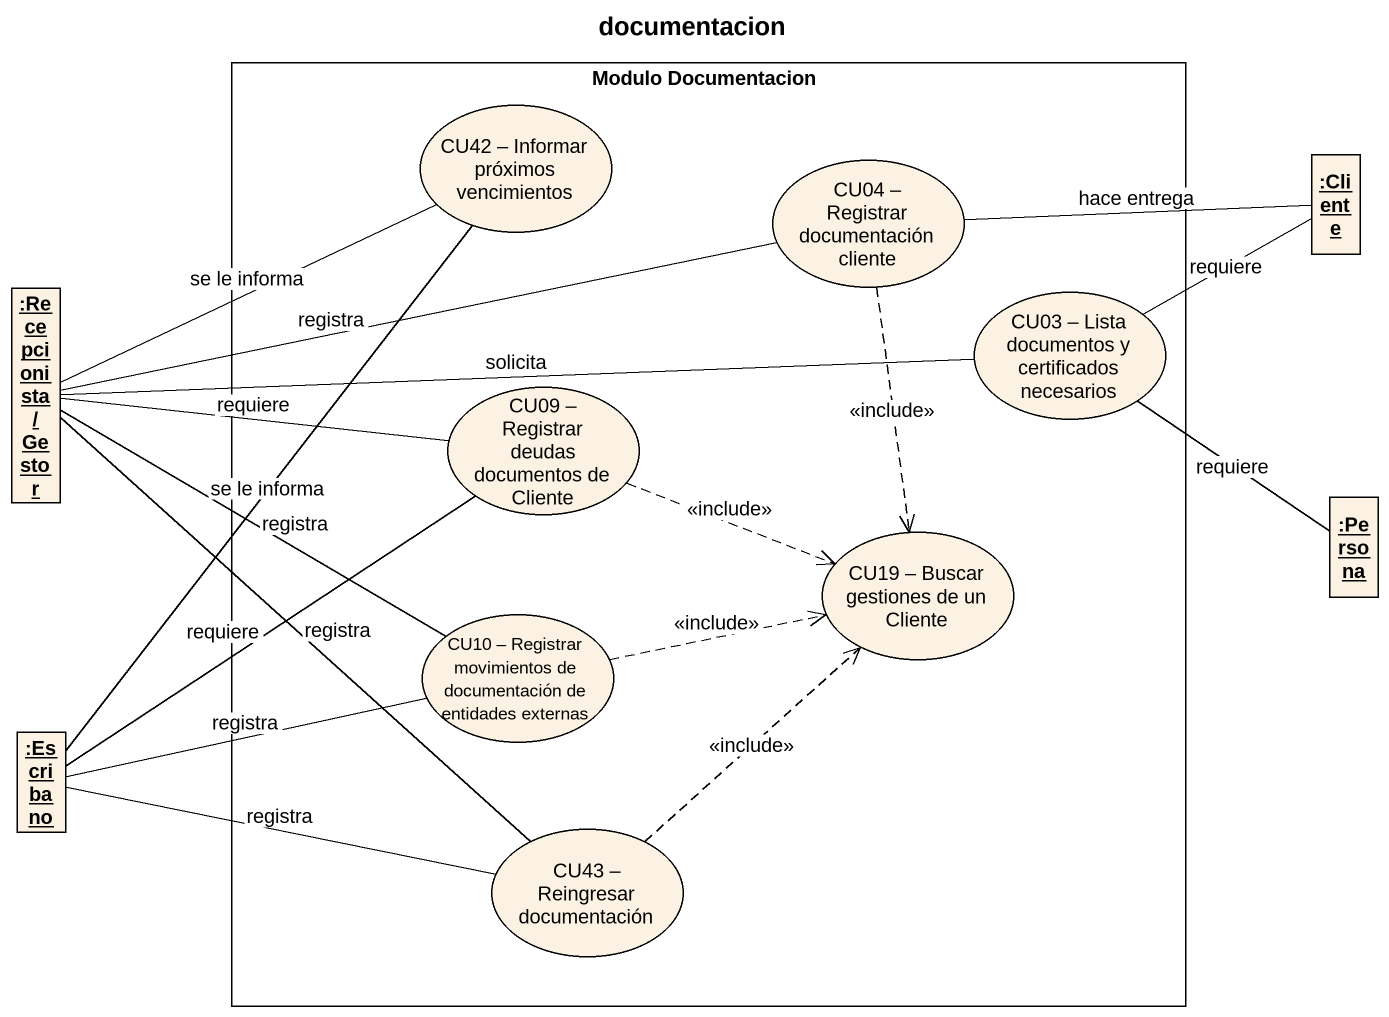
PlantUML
@startuml
title documentacion
allowmixing
hide circle
hide empty members
rectangle "Modulo Documentacion" as Modulo_Documentacion {
  usecase "CU42 – Informar próximos vencimientos" as CU42_Informar_próximos
  usecase "CU04 – Registrar documentación cliente" as CU04_Registrar
  usecase "CU03 – Lista documentos y certificados necesarios" as CU03_Lista_documentos_y
  usecase "CU09 – Registrar deudas documentos de Cliente" as CU09_Registrar_deudas
  usecase "CU19 – Buscar gestiones de un Cliente" as CU19_Buscar_gestiones_de_un
  usecase "CU10 – Registrar movimientos de documentación de entidades externas" as CU10_Registrar_movimientos
  usecase "CU43 – Reingresar documentación" as CU43_Reingresar
}
object ":Cliente" as Cliente
object ":Recepcionista / Gestor" as Recepcionista_Gestor
object ":Persona" as Persona
object ":Escribano" as Escribano
CU04_Registrar ..> CU19_Buscar_gestiones_de_un : <<include>>
Cliente -left- CU04_Registrar : hace entrega
Cliente -left- CU03_Lista_documentos_y : requiere
Recepcionista_Gestor -right- CU42_Informar_próximos : se le informa
Recepcionista_Gestor -right- CU04_Registrar : registra
Recepcionista_Gestor -right- CU03_Lista_documentos_y : solicita
Recepcionista_Gestor -right- CU09_Registrar_deudas : requiere
Recepcionista_Gestor -right- CU10_Registrar_movimientos : registra
Recepcionista_Gestor -- CU43_Reingresar : registra
CU09_Registrar_deudas .right.> CU19_Buscar_gestiones_de_un : <<include>>
Persona -up- CU03_Lista_documentos_y : requiere
CU10_Registrar_movimientos .right.> CU19_Buscar_gestiones_de_un : <<include>>
Escribano -up- CU42_Informar_próximos : se le informa
Escribano -up- CU09_Registrar_deudas : requiere
Escribano -right- CU10_Registrar_movimientos : registra
Escribano -right- CU43_Reingresar : registra
CU43_Reingresar .up.> CU19_Buscar_gestiones_de_un : <<include>>
@enduml
